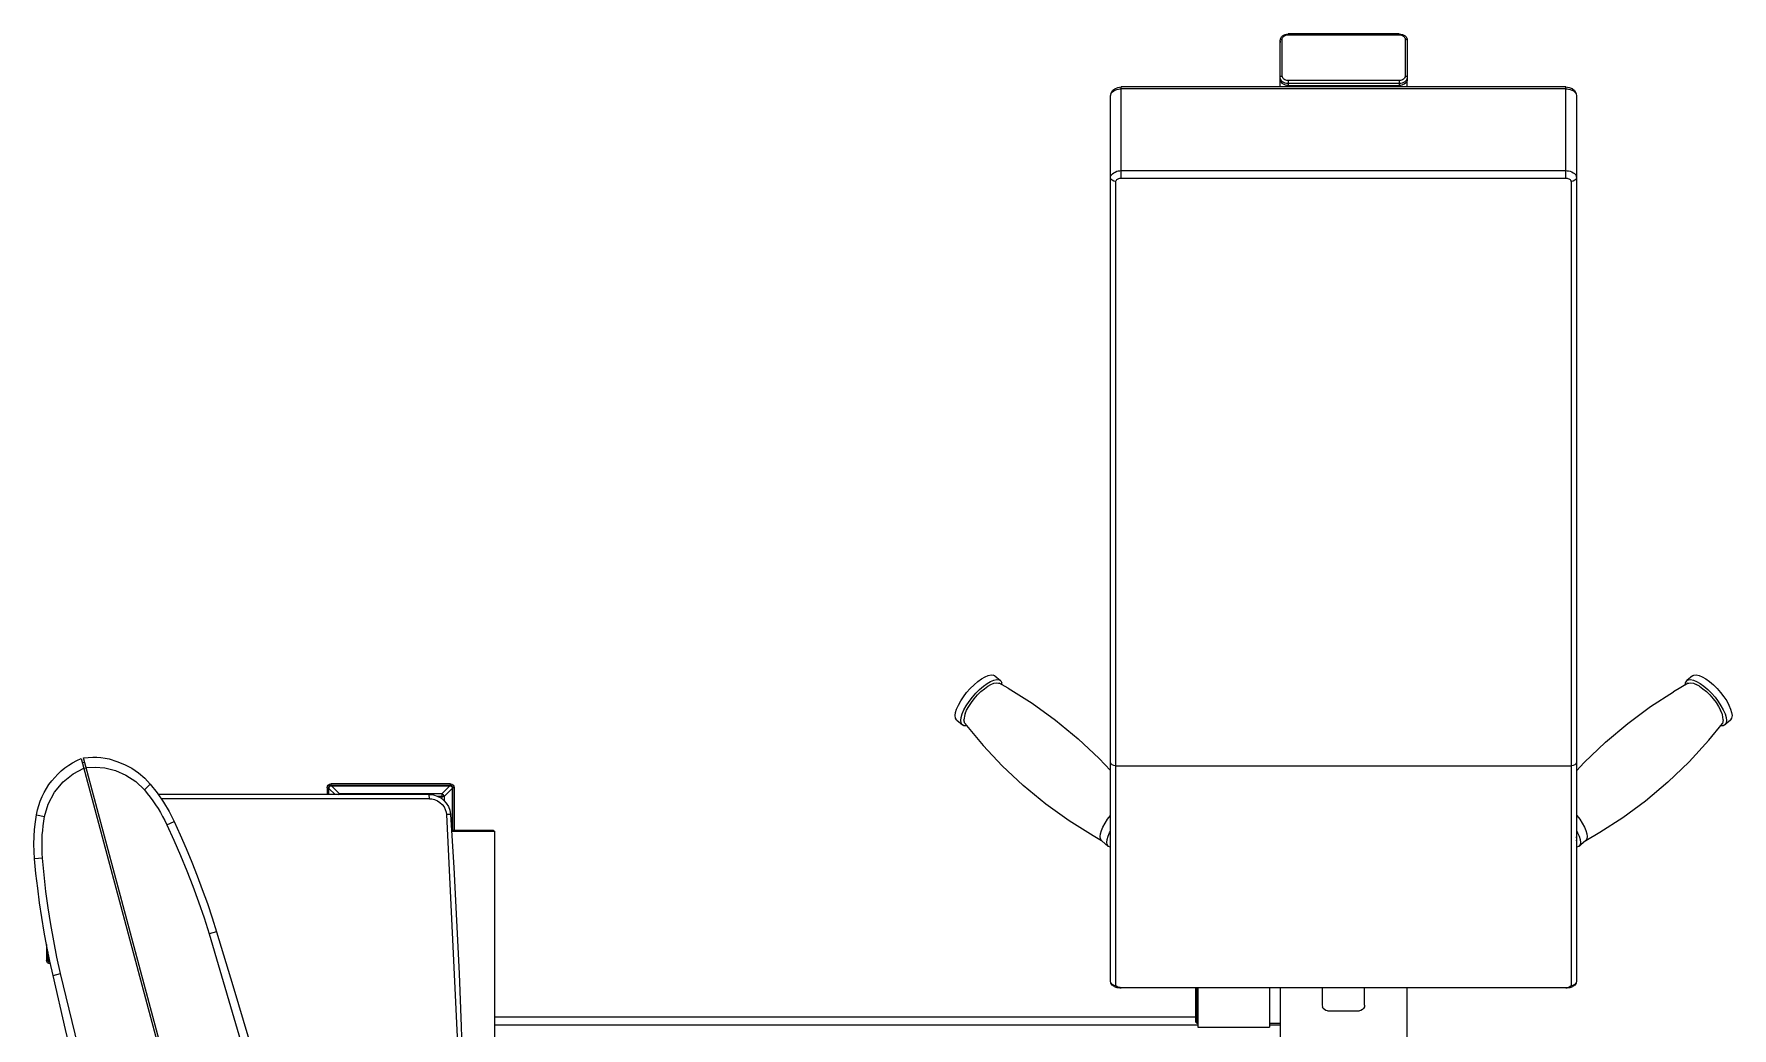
# Model space of a CAD drawing. Header units: millimetres. Extents: x 29224 to 62779, y 35576 to 54938.
# Drawn here: x 49707 to 50712, y 47992 to 48581 of the extents above; entities that cross this region are included whole.
import ezdxf

# ---------------------------------------------------------------- set-up
doc = ezdxf.new("R2010")
doc.units = ezdxf.units.MM
doc.linetypes.add('PEN_TYPE_1', pattern=[0])

# ---------------------------------------------------------------- blocks, each defined once
blk = doc.blocks.new('A$C43DB42A3')
at = {"color": 7, "linetype": 'PEN_TYPE_1'}
for points in [[(738, 1606.6), (738.1, 1607.3), (738.3, 1608), (738.7, 1608.7), (739.3, 1609.3), (740, 1609.8), (740.9, 1610.2), (741.8, 1610.4), (742.7, 1610.5)], [(739.4, 1608.1), (739.5, 1608.4), (739.8, 1608.8), (740.2, 1609.2), (740.8, 1609.6), (741.4, 1609.8), (742, 1610)], [(742, 1610), (742.7, 1610)], [(742.7, 1610), (742.7, 1610.5)], [(808.5, 1610.5), (742.7, 1610.5)], [(742.7, 1610), (808.5, 1610)], [(808.5, 1610), (808.5, 1610.5)], [(808.5, 1610.5), (809.5, 1610.4), (810.4, 1610.2), (811.2, 1609.8), (811.9, 1609.3), (812.5, 1608.7), (812.9, 1608), (813.1, 1607.3), (813.2, 1606.6)], [(808.5, 1610), (809.2, 1610), (809.8, 1609.8), (810.4, 1609.6), (811, 1609.2), (811.4, 1608.8), (811.7, 1608.4), (811.9, 1607.9)], [(737.9, 1605.5), (738, 1606.6)], [(738, 1606.3), (737.9, 1605.5)], [(737.9, 1579.1), (737.9, 1605.5)], [(738, 1606.6), (738, 1606.8), (738.2, 1607), (738.5, 1607.2), (738.9, 1607.3), (739.2, 1607.4)], [(739.2, 1607.4), (739.4, 1608.1)], [(739.2, 1585.5), (739.2, 1607.4)], [(811.9, 1607.9), (812, 1607.4)], [(812, 1607.4), (812, 1585.5)], [(812, 1607.4), (812.4, 1607.3), (812.7, 1607.2), (813, 1607), (813.2, 1606.8), (813.2, 1606.6)], [(813.2, 1606.6), (813.2, 1583.6)], [(637.8, 1575), (638.6, 1576.9), (640, 1578), (641.8, 1578.8), (643.8, 1579.1)], [(643.8, 1525.1), (643.8, 1579.1)], [(907.1, 1579.1), (643.8, 1579.1)], [(737.9, 1583.7), (738, 1582.9)], [(738, 1584.7), (738, 1585), (738.2, 1585.2), (738.5, 1585.4), (738.9, 1585.5), (739.2, 1585.5)], [(738.2, 1583.7), (738, 1584.7)], [(738, 1582.9), (739, 1581.3)], [(742.7, 1581.1), (741.8, 1581.2), (740.9, 1581.4), (740.1, 1581.7), (739.4, 1582.2), (738.8, 1582.7), (738.3, 1583.4), (738.2, 1583.7)], [(739, 1581.3), (740.9, 1580.3)], [(742.7, 1582.9), (742, 1582.9), (741.4, 1583.1), (740.8, 1583.3), (740.2, 1583.7), (739.8, 1584.1), (739.5, 1584.5), (739.3, 1585), (739.2, 1585.5)], [(740.9, 1580.3), (742.6, 1580)], [(741.1, 1580.2), (740.9, 1580.2)], [(742.7, 1579.9), (741.1, 1580.2)], [(742.6, 1579.1), (742.6, 1579.9)], [(742.7, 1582.9), (742.7, 1579.9)], [(808.5, 1582.9), (742.7, 1582.9)], [(808.5, 1581.1), (742.7, 1581.1)], [(742.7, 1580), (808.4, 1580)], [(808.4, 1580), (809.4, 1580.1)], [(808.4, 1579.1), (808.4, 1579.9)], [(812, 1585.5), (811.9, 1585), (811.7, 1584.5), (811.4, 1584.1), (811, 1583.7), (810.4, 1583.3), (809.8, 1583.1), (809.2, 1582.9), (808.5, 1582.9)], [(813, 1583.7), (812.9, 1583.4), (812.4, 1582.7), (811.8, 1582.2), (811.1, 1581.7), (810.3, 1581.4), (809.4, 1581.2), (808.5, 1581.1)], [(808.5, 1582.9), (808.5, 1579.9)], [(810.1, 1580.2), (808.5, 1579.9)], [(813.1, 1582.7), (812.8, 1582), (812.2, 1581.3), (811.4, 1580.7), (810.5, 1580.3), (810.1, 1580.2)], [(812, 1585.5), (812.4, 1585.5), (812.7, 1585.4), (813, 1585.2), (813.2, 1585), (813.2, 1584.7)], [(813.2, 1584.7), (813, 1583.7)], [(813.2, 1583.6), (813.1, 1582.7)], [(813.1, 1579.1), (813.1, 1582.7)], [(907.1, 1579.1), (909.1, 1578.8), (910.9, 1578.1), (912.3, 1576.9), (913.1, 1575.5), (913.4, 1574)], [(907.1, 1525.1), (907.1, 1579.1)], [(637.8, 1575.5), (637.5, 1574)], [(637.5, 1049.5), (637.5, 1574)], [(637.8, 1575), (637.7, 1574.8)], [(638.1, 1575.6), (638.7, 1576.2), (639.4, 1576.8), (640.3, 1577.2), (641.2, 1577.6), (642.2, 1577.8), (643, 1577.9), (643.8, 1577.9)], [(907.1, 1577.9), (643.8, 1577.9)], [(907.1, 1577.9), (907.9, 1577.9), (908.8, 1577.8), (909.8, 1577.6), (910.7, 1577.2), (911.6, 1576.8), (912.3, 1576.2), (912.8, 1575.6), (913.2, 1575), (913.3, 1574.7)], [(913.4, 1574), (913.4, 1049.5)], [(637.5, 1525.5), (637.6, 1526), (637.8, 1526.5), (638.1, 1527.1), (638.6, 1527.7), (639.4, 1528.3), (640.2, 1528.7), (641.2, 1529.1), (642.1, 1529.3), (643, 1529.4), (643.8, 1529.5)], [(643.8, 1529.5), (907.1, 1529.5)], [(907.1, 1529.5), (907.9, 1529.4), (908.8, 1529.3), (909.7, 1529.1), (910.7, 1528.8), (911.5, 1528.3), (912.3, 1527.8), (912.8, 1527.2), (913.2, 1526.6), (913.3, 1526), (913.4, 1525.5)], [(640.7, 1523.1), (639.5, 1523.2), (638.5, 1523.8), (637.8, 1524.6), (637.5, 1525.5)], [(640.7, 1523.1), (640.7, 1523.3), (640.8, 1523.6), (641, 1523.9), (641.2, 1524.2), (641.6, 1524.5), (642, 1524.7), (642.5, 1524.9), (643, 1525), (643.4, 1525), (643.8, 1525.1)], [(640.7, 1046.6), (640.7, 1523.1)], [(643.8, 1525.1), (907.1, 1525.1)], [(907.1, 1525.1), (907.5, 1525), (908, 1525), (908.4, 1524.9), (908.9, 1524.7), (909.3, 1524.5), (909.7, 1524.2), (910, 1523.9), (910.1, 1523.6), (910.2, 1523.3), (910.3, 1523.1)], [(913.4, 1525.5), (913.2, 1524.6), (912.5, 1523.8), (911.4, 1523.2), (910.3, 1523.1)], [(910.3, 1523.1), (910.3, 1046.6)], [(545.6, 1206.7), (545.8, 1208.5), (546.4, 1210.6), (547.4, 1212.9), (548.8, 1215.4), (550.4, 1217.9), (552.3, 1220.4), (554.4, 1222.8), (556.7, 1225), (558.9, 1226.9), (561.1, 1228.5), (563.2, 1229.7), (565.1, 1230.5), (566.8, 1230.8), (568.1, 1230.7)], [(548.9, 1203.8), (549.1, 1205.6), (549.7, 1207.7), (550.7, 1210.1), (552.1, 1212.5), (553.8, 1215.1), (555.7, 1217.6), (557.8, 1220), (560, 1222.2), (562.2, 1224.1), (564.4, 1225.7), (566.5, 1226.9), (568.4, 1227.7), (570.1, 1228), (571.5, 1227.8), (572.3, 1227.4)], [(569, 1230.2), (568.1, 1230.7)], [(569, 1230.2), (572.3, 1227.4)], [(572.3, 1227.4), (572.5, 1227.2), (573.1, 1226.2)], [(977.9, 1224.9), (978.1, 1226.2), (978.7, 1227.2), (978.8, 1227.4)], [(982.2, 1230.2), (978.8, 1227.4)], [(978.8, 1227.4), (979.7, 1227.8), (981, 1228), (982.7, 1227.7), (984.6, 1226.9), (986.7, 1225.7), (988.9, 1224.1), (991.2, 1222.2), (993.4, 1220), (995.5, 1217.6), (997.4, 1215.1), (999, 1212.5), (1000.4, 1210.1), (1001.4, 1207.7), (1002, 1205.6), (1002.2, 1203.8)], [(982.2, 1230.2), (983, 1230.7), (984.3, 1230.8), (986, 1230.5), (987.9, 1229.7), (990, 1228.5), (992.2, 1226.9), (994.5, 1225), (996.7, 1222.8), (998.8, 1220.4), (1000.7, 1217.9), (1002.4, 1215.4), (1003.7, 1212.9), (1004.7, 1210.6), (1005.3, 1208.5), (1005.6, 1206.7)], [(551.4, 1207.8), (552.3, 1209.9), (553.6, 1212.1), (555.1, 1214.4), (556.8, 1216.7), (558.7, 1218.9), (560.7, 1220.9), (562.8, 1222.6), (564.8, 1224.1)], [(564.8, 1224.1), (566.7, 1225.2), (568.4, 1225.9), (570, 1226.2), (571.2, 1226), (571.6, 1225.9)], [(576.9, 1222.9), (571.6, 1225.9)], [(573.3, 1224.9), (573.1, 1226.2)], [(576.9, 1222.9), (591.1, 1214), (605, 1204), (618.4, 1193), (630.8, 1181.3), (637.5, 1174.1)], [(913.4, 1173.9), (917.9, 1178.9), (930.6, 1191), (943.8, 1202.1), (957.3, 1212.1), (970.8, 1220.8)], [(979.5, 1225.9), (970.8, 1220.8)], [(979.5, 1225.9), (979.9, 1226), (981.2, 1226.2), (982.7, 1225.9), (984.4, 1225.2)], [(986.3, 1224.1), (984.4, 1225.2)], [(986.3, 1224.1), (988.3, 1222.6), (990.4, 1220.9), (992.4, 1218.9), (994.3, 1216.7), (996.1, 1214.4), (997.5, 1212.1), (998.8, 1209.9)], [(546.5, 1204), (546.4, 1204.2), (545.8, 1205.2), (545.6, 1206.7)], [(551.3, 1207.3), (550.7, 1204.2)], [(551.4, 1207.8), (551.3, 1207.3)], [(999.7, 1207.8), (998.8, 1209.9)], [(999.9, 1207.3), (999.7, 1207.8)], [(1000.4, 1204.2), (999.9, 1207.3)], [(1005.6, 1206.7), (1005.3, 1205.2), (1004.7, 1204.2), (1004.6, 1204)], [(546.5, 1204), (549.9, 1201.2)], [(549.9, 1201.2), (549.7, 1201.3), (549.1, 1202.4), (548.9, 1203.8)], [(552.5, 1200.7), (552.1, 1200.6), (550.7, 1200.7), (549.9, 1201.2)], [(551.3, 1202.1), (550.7, 1204.2)], [(551.3, 1202.1), (562.1, 1189)], [(991.9, 1192.2), (999.9, 1202.1)], [(1001.3, 1201.2), (1000.4, 1200.7), (999, 1200.6), (998.7, 1200.7)], [(1000.4, 1204.2), (999.9, 1202.1)], [(1004.6, 1204), (1001.3, 1201.2)], [(1002.2, 1203.8), (1002, 1202.4), (1001.4, 1201.3), (1001.3, 1201.2)], [(632.2, 1132.6), (627.3, 1135.4), (613.1, 1144.3), (599.2, 1154.3), (585.8, 1165.3), (573.4, 1176.9), (562.1, 1189)], [(991.9, 1192.2), (980.1, 1179.4), (967.5, 1167.2), (954.3, 1156.1), (940.8, 1146.1), (927.2, 1137.4), (918.9, 1132.6)], [(1.5, 1148), (2.1, 1150.8), (2.8, 1153.5), (3.7, 1156.1), (4.8, 1158.7), (6, 1161.1), (7.4, 1163.5), (8.9, 1165.8), (10.5, 1168), (12.3, 1170.1), (14.2, 1172.1), (16.2, 1174), (18.3, 1175.7), (20.6, 1177.3), (22.9, 1178.8), (25.4, 1180.1), (27.9, 1181.3)], [(27.9, 1181.3), (225.9, 442.5)], [(28.6, 1178.8), (29.9, 1179.2)], [(29.4, 1181.7), (32.1, 1181.9), (34.8, 1182), (37.2, 1182), (39.7, 1181.8), (42.1, 1181.4), (44.5, 1181), (49.1, 1179.6), (53.6, 1177.8), (57.9, 1175.6), (61.9, 1172.8), (65.6, 1169.7), (68.9, 1166.1)], [(227.4, 442.9), (29.4, 1181.7)], [(640.7, 1177), (639.5, 1177.2), (638.4, 1177.6), (637.8, 1178.3), (637.5, 1179)], [(640.7, 1177), (910.3, 1177)], [(913.4, 1179), (913.2, 1178.3), (912.5, 1177.6), (911.5, 1177.2), (910.3, 1177)], [(6.3, 1146.9), (8.5, 1154.3), (12.2, 1161.3), (17.3, 1167.4), (23.2, 1172.2), (29.5, 1175.6)], [(29.5, 1175.5), (31, 1175.8)], [(30.9, 1176), (36.2, 1176.2), (42, 1175.7), (48.3, 1174.2), (54.5, 1171.5), (60.4, 1167.6), (65.4, 1162.7)], [(68.9, 1166.1), (65.4, 1162.7)], [(65.4, 1162.7), (67.1, 1160.6), (68.8, 1158.4), (70.4, 1156.2), (72, 1153.9), (73.5, 1151.7), (74.9, 1149.3), (76.2, 1146.9), (77.5, 1144.5), (78.7, 1142)], [(68.9, 1166.1), (73, 1160.9), (76.7, 1155.5), (80, 1149.9), (83, 1144)], [(68.9, 1166.1), (68.9, 1166.1)], [(234.1, 1159.9), (73.7, 1159.9)], [(234.3, 1157.4), (75.4, 1157.4)], [(173.6, 1163.9), (173.8, 1164.8), (174.3, 1165.5), (175, 1166), (175.8, 1166.2)], [(173.6, 1163.9), (173.6, 1159.9)], [(173.6, 1163.9), (174.5, 1163.9)], [(174.5, 1163.9), (174.6, 1164.5), (174.9, 1164.9), (175.3, 1165.2), (175.8, 1165.3)], [(174.5, 1163.9), (174.5, 1159.9)], [(174.7, 1163.6), (174.8, 1164.1), (175, 1164.5), (175.3, 1164.8), (175.7, 1165), (176.2, 1165.1)], [(178.4, 1159.9), (174.7, 1163.6)], [(174.7, 1159.9), (174.7, 1163.6)], [(175.8, 1166.2), (175.8, 1165.3)], [(246.6, 1166.2), (175.8, 1166.2)], [(246.6, 1165.3), (175.8, 1165.3)], [(181, 1160.3), (176.2, 1165.1)], [(176.2, 1165.1), (246.2, 1165.1)], [(180.1, 1159.9), (181, 1160.3)], [(181, 1160.3), (181, 1159.9)], [(241.5, 1160.3), (181, 1160.3)], [(234.3, 1157.4), (234.1, 1159.9)], [(234.1, 1159.9), (236.6, 1159.7), (238.8, 1159), (240.9, 1158), (242.7, 1156.5), (244.2, 1154.8), (245.4, 1152.8), (246.3, 1150.6), (246.6, 1148.2)], [(234.3, 1157.4), (235.7, 1157.3), (237.2, 1157), (238.9, 1156.3), (240.4, 1155.3), (241.8, 1154), (242.9, 1152.6), (243.6, 1151), (244.1, 1149.5), (244.3, 1148.1)], [(242.9, 1158.8), (239.2, 1158.8)], [(246.2, 1165.1), (241.5, 1160.3)], [(241.5, 1160.3), (241.9, 1160.2), (242.3, 1160), (242.6, 1159.6), (242.8, 1159.2), (242.9, 1158.8)], [(241.5, 1160.3), (241.5, 1157.5)], [(247.7, 1163.6), (242.9, 1158.8)], [(242.9, 1158.8), (242.9, 1156.2)], [(246.2, 1165.1), (246.7, 1165), (247.1, 1164.8), (247.4, 1164.5), (247.6, 1164.1), (247.7, 1163.6)], [(246.6, 1165.3), (246.6, 1166.2)], [(246.6, 1166.2), (247.5, 1166), (248.2, 1165.5), (248.6, 1164.8), (248.8, 1163.9)], [(246.6, 1165.3), (247.1, 1165.2), (247.5, 1164.9), (247.8, 1164.5), (247.9, 1163.9)], [(247.7, 1163.6), (247.7, 1138.7)], [(247.9, 1163.9), (247.9, 1138.7)], [(248.8, 1163.9), (247.9, 1163.9)], [(248.8, 1163.9), (248.8, 1138.7)], [(0.4, 1121.9), (0.1, 1126.2), (0, 1130.6), (0.1, 1135), (0.4, 1139.3), (0.9, 1143.7), (1.5, 1148)], [(1.5, 1148), (6.3, 1146.9)], [(5.1, 1122.3), (4.9, 1125), (4.8, 1127.8), (4.8, 1130.5), (4.8, 1133.3), (4.9, 1136), (5.2, 1138.7), (5.5, 1141.4), (5.9, 1144.2), (6.3, 1146.9)], [(244.3, 1148.1), (251, 1008.2), (252.6, 868.2), (248.9, 728.2), (240.1, 588.4)], [(246.6, 1148.2), (248.6, 1116.8), (250.3, 1085.4), (251.8, 1053.9), (253, 1022.5), (253.9, 991), (254.5, 959.5), (254.9, 928.1), (255.1, 896.6), (254.9, 857.1), (254.2, 817.6), (253.2, 778.1), (251.8, 738.6), (249.9, 699.2), (247.6, 659.7), (244.9, 620.3), (241.8, 580.9)], [(246.6, 1148.2), (244.3, 1148.1)], [(631.4, 1135.1), (631.5, 1136.7), (632.1, 1138.6), (633, 1140.7), (634.3, 1143), (635.8, 1145.3), (637.5, 1147.5), (637.5, 1147.6)], [(913.4, 1147.8), (913.6, 1147.5), (915.4, 1145.3), (916.9, 1143), (918.1, 1140.7), (919, 1138.6), (919.6, 1136.7), (919.8, 1135.1)], [(78.7, 1142), (83, 1144)], [(78.7, 1142), (82.9, 1133), (86.8, 1123.9), (90.6, 1114.8), (94.1, 1105.6), (97.5, 1096.3), (100.7, 1086.9), (103.7, 1077.5)], [(83, 1144), (86.6, 1136), (90.1, 1128), (93.5, 1119.9), (96.7, 1111.8), (99.7, 1103.6), (102.7, 1095.3), (105.5, 1087), (108.1, 1078.7)], [(83, 1144), (83, 1144)], [(272.1, 1138.7), (247.2, 1138.7)], [(272.9, 1138), (247.3, 1138)], [(272.1, 1138.7), (272.9, 1138)], [(272.9, 843.3), (272.9, 1138)], [(635.4, 1131.6), (635.5, 1133.3), (636.1, 1135.2), (637, 1137.3), (637.5, 1138.2)], [(913.4, 1138.6), (914.1, 1137.3), (915, 1135.2), (915.6, 1133.3), (915.8, 1131.6)], [(632.2, 1132.6), (632.1, 1132.8), (631.5, 1133.7), (631.4, 1135.1)], [(632.4, 1132.5), (636.2, 1129.2)], [(636.2, 1129.2), (636.1, 1129.4), (635.5, 1130.3), (635.4, 1131.6)], [(637.5, 1128.7), (636.2, 1129.2)], [(913.6, 1133.5), (913.4, 1134.9)], [(913.4, 1132.5), (913.6, 1133.5)], [(914.9, 1129.2), (913.4, 1128.7)], [(918.7, 1132.5), (914.9, 1129.2)], [(915.8, 1131.6), (915.6, 1130.3), (915, 1129.4), (914.9, 1129.2)], [(919.8, 1135.1), (919.6, 1133.7), (919, 1132.8), (918.9, 1132.6)], [(5.1, 1122.3), (0.4, 1121.9)], [(11.3, 1052.7), (9.4, 1061.3), (7.7, 1069.9), (6.1, 1078.5), (4.6, 1087.1), (3.3, 1095.8), (2.2, 1104.4), (1.2, 1113.1), (0.4, 1121.9)], [(15.7, 1053.9), (13.6, 1063.6), (11.7, 1073.3), (10, 1083), (8.4, 1092.8), (7.1, 1102.6), (6, 1112.4), (5.1, 1122.3)], [(108.1, 1078.7), (103.7, 1077.5)], [(103.7, 1077.5), (152.9, 909.9), (198.4, 740), (239.6, 570.3)], [(108.1, 1078.7), (117.7, 1046.8), (127.3, 1015), (136.6, 983), (145.9, 951.1), (155, 919.1), (163.9, 887), (172.7, 854.9), (181.4, 822.8)], [(7.5, 1071.1), (7.5, 1061.9)], [(8.3, 1066.7), (8.3, 1061.9)], [(7.5, 1061.9), (8.3, 1061.9)], [(9.7, 1059.6), (8.8, 1059.8), (8.1, 1060.3), (7.6, 1061), (7.5, 1061.9)], [(9.6, 1060.5), (9.1, 1060.6), (8.7, 1060.9), (8.4, 1061.4), (8.3, 1061.9)], [(8.6, 1062.2), (8.6, 1065.4)], [(9.1, 1062.8), (8.6, 1062.2)], [(9.5, 1060.8), (9.2, 1061), (8.9, 1061.3), (8.7, 1061.7), (8.6, 1062.2)], [(9.7, 1059.6), (9.7, 1060.1)], [(11.3, 1052.7), (15.7, 1053.9)], [(11.3, 1052.7), (11.3, 1052.7)], [(147.2, 545.5), (137.7, 576.9), (128.3, 608.4), (119, 639.9), (109.9, 671.4), (100.9, 703), (92.1, 734.6), (83.4, 766.2), (74.8, 797.9), (66.4, 829.7), (58.1, 861.4), (50, 893.2), (42, 925.1), (34.1, 956.9), (26.3, 988.8), (18.7, 1020.8), (11.3, 1052.7)], [(151.6, 546.7), (102.4, 714.3), (56.9, 884.2), (15.7, 1053.9)], [(640.7, 1046.6), (639.5, 1046.8), (638.5, 1047.4), (637.8, 1048.4), (637.5, 1049.5)], [(639.7, 1046.2), (638.5, 1047.1), (637.8, 1048.3), (637.5, 1049.5)], [(639.7, 1046.2), (641.3, 1045.7)], [(642, 1045.7), (640.7, 1046.6)], [(910.3, 1046.6), (909, 1045.7)], [(909.7, 1045.7), (911.2, 1046.2)], [(913.4, 1049.5), (913.2, 1048.4), (912.5, 1047.4), (911.4, 1046.8), (910.3, 1046.6)], [(913.4, 1049.5), (913.2, 1048.3), (912.4, 1047.1), (911.2, 1046.2)], [(641.3, 1045.7), (643.1, 1045.4)], [(643.2, 1045.6), (642, 1045.7)], [(643.1, 1045.4), (643.8, 1045.4)], [(643.8, 1045.5), (643.2, 1045.6)], [(907.1, 1045.4), (643.8, 1045.4)], [(687.8, 1045.4), (687.8, 1025.3)], [(688.6, 1045.4), (688.6, 1024.5)], [(689.3, 1045.4), (689.3, 1022.2)], [(731.6, 1045.4), (731.6, 1022.2)], [(737.9, 1045.4), (737.9, 929.3)], [(762.9, 1045.4), (762.9, 1035.1)], [(788, 1035.1), (788, 1045.4)], [(813.1, 929.3), (813.1, 1045.4)], [(909, 1045.7), (907.1, 1045.5)], [(907.1, 1045.4), (907.9, 1045.4)], [(907.9, 1045.4), (909.7, 1045.7)], [(272.9, 1028.3), (687.8, 1028.3)], [(762.9, 1035.1), (763.1, 1034.3)], [(766.1, 1031.9), (765.1, 1032.1), (764.2, 1032.6), (763.5, 1033.2), (763.1, 1034.1)], [(766.1, 1031.9), (784.9, 1031.9)], [(788, 1035.1), (787.9, 1034.1), (787.4, 1033.2), (786.7, 1032.6), (785.8, 1032.1), (784.9, 1031.9)], [(272.9, 1023.6), (689.3, 1023.6)], [(687.8, 1025.3), (688.6, 1024.5)], [(688.6, 1024.5), (689.3, 1024.5)], [(689.3, 1022.2), (731.6, 1022.2)], [(731.6, 1024.5), (737.9, 1024.5)], [(731.6, 1023.6), (737.9, 1023.6)]]:
    blk.add_lwpolyline(points, dxfattribs=at)

msp = doc.modelspace()

# ---------------------------------------------------------------- block references
msp.add_blockref('A$C43DB42A3', (49706.7, 46970.8))

doc.saveas('drawing.dxf')
